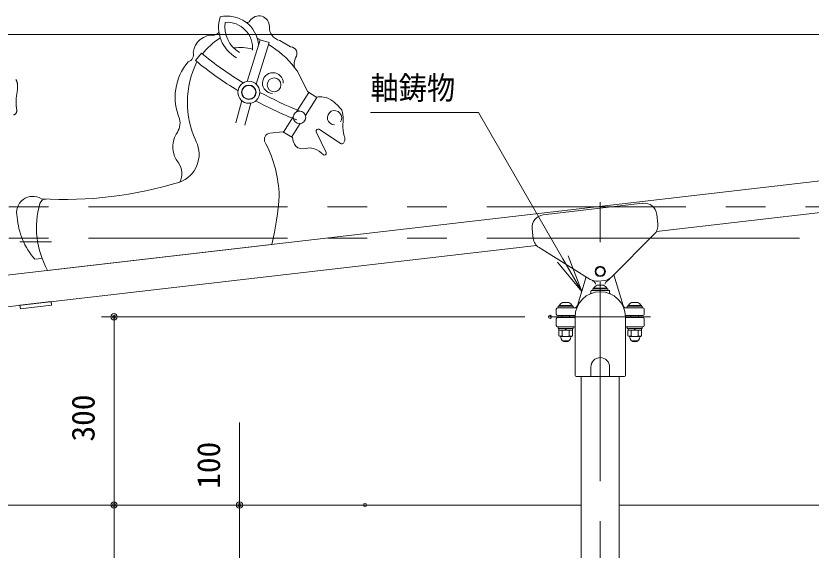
# Model space of a CAD drawing. Units: millimetres at full size, sheet at 1:10; details may follow other scales. Extents: x 5 to 8405, y -12 to 5952.
# Drawn here: x 1856 to 3123, y 2140 to 2991 of the extents above; entities that cross this region are included whole.
import ezdxf
from ezdxf.enums import TextEntityAlignment as Align

# ---------------------------------------------------------------- set-up
doc = ezdxf.new("R2010")
doc.units = ezdxf.units.MM
doc.header["$LTSCALE"] = 10
doc.header["$PDMODE"] = 32
doc.header["$PDSIZE"] = 5
doc.linetypes.add('USER2', pattern=[50.8, 31.75, -6.35, 6.35, -6.35])
doc.linetypes.add('USER3', pattern=[63.5, 31.75, -6.35, 6.35, -6.35, 6.35, -6.35])
doc.layers.add('LY_5', color=7, linetype='Continuous', lineweight=0)
doc.layers.add('LY_6', color=7, linetype='Continuous', lineweight=0)
doc.styles.add('ＭＳ ゴシック', font='')
doc.styles.get('ＭＳ ゴシック').set_extended_font_data('MS Gothic')

# ---------------------------------------------------------------- blocks, each defined once
blk = doc.blocks.new('-014-_DOTBLANK')
at = {"color": 7, "linetype": 'Continuous', "lineweight": 0}
blk.add_line((-0.5, 0), (-1, 0), dxfattribs=at)
blk.add_circle((0, 0), 0.5, dxfattribs=at)
blk = doc.blocks.new('-003-_U3')
at = {"color": 7, "linetype": 'Continuous', "lineweight": 0}
for p, q in [((-1, 0.1667), (0, 0)), ((0, 0), (-1, 0)), ((-1, -0.1667), (0, 0))]:
    blk.add_line(p, q, dxfattribs=at)

msp = doc.modelspace()

# ---------------------------------------------------------------- linework, layer by layer
at = {"layer": 'LY_5'}
for p, q in [((2224.42, 2886.78), (2245.03, 2953.1)), ((2238.74, 2882.33), (2259.35, 2948.65)), ((2245.03, 2953.1), (2259.35, 2948.65)), ((2276.29, 2952.1), (2293.44, 2941.83)), ((2151.26, 2931.54), (2141.78, 2919.92)), ((2320.26, 2870.58), (2304.16, 2902.88)), ((2322.53, 2869.19), (2302.79, 2838.19)), ((2335.45, 2861.26), (2320.26, 2870.58)), ((1333.78, 2519.49), (4216.55, 2853.04)), ((2215.5, 2856.17), (2205.86, 2820.73)), ((2229.98, 2852.23), (2220.33, 2816.79)), ((2335.32, 2861.34), (2317.07, 2832.69)), ((2297.64, 2830.1), (2282.3, 2806.02)), ((2308.66, 2819.49), (2294.96, 2797.97)), ((2281.03, 2806.66), (2260.5, 2804.28)), ((2296.22, 2797.33), (2281.03, 2806.66)), ((2350.02, 2773.41), (2334.3, 2806.62)), ((2372.76, 2787.67), (2338.68, 2810.4)), ((2876.53, 2647.66), (4222.29, 2803.37)), ((2296.22, 2797.33), (2297.36, 2791.79)), ((2297.36, 2791.79), (2299.58, 2786.59)), ((2299.58, 2786.59), (2301.97, 2783.45)), ((2301.97, 2783.45), (2305.16, 2781.13)), ((2305.16, 2781.13), (2311.14, 2779.34)), ((2311.14, 2779.34), (2317.36, 2779.91)), ((2317.36, 2779.91), (2324.52, 2780.77)), ((2324.52, 2780.77), (2331.57, 2779.28)), ((2331.57, 2779.28), (2335.27, 2777.59)), ((2335.27, 2777.59), (2338.74, 2775.49)), ((2338.74, 2775.49), (2342.33, 2772.75)), ((2342.33, 2772.75), (2345.61, 2769.65)), ((2696.04, 2674.09), (2854.98, 2692.48)), ((2878.91, 2659.66), (2877.14, 2674.91)), ((2680.23, 2636.67), (2678.47, 2651.92)), ((2873.21, 2643.24), (2805.57, 2575.37)), ((1339.52, 2469.82), (2685.29, 2625.53)), ((1905.96, 2585.69), (2263.57, 2627.07)), ((2689.53, 2621.99), (2770.87, 2571.36)), ((1885.57, 2603.44), (1897.15, 2604.78)), ((2750.58, 2529.49), (2764.54, 2575.3)), ((2823.42, 2529.49), (2808.53, 2578.34)), ((2782, 2562.04), (2792, 2562.04)), ((2783.74, 2568.47), (2793.71, 2569.62)), ((2772, 2549.77), (2772, 2552.74)), ((2801, 2553.74), (2773, 2553.74)), ((2775, 2553.74), (2775, 2556.24)), ((2775, 2556.24), (2799, 2556.24)), ((2775, 2553.74), (2799, 2553.74)), ((2776.5, 2557.24), (2797.5, 2557.24)), ((2776.5, 2557.24), (2776.5, 2556.24)), ((2776.5, 2556.24), (2797.5, 2556.24)), ((2797.5, 2557.24), (2797.5, 2556.24)), ((2799, 2556.24), (2799, 2553.74)), ((2802, 2549.77), (2802, 2552.74)), ((1911.71, 2536.02), (1862.04, 2530.28)), ((1912.4, 2530.06), (1911.71, 2536.02)), ((1862.04, 2530.28), (1862.73, 2524.32)), ((1862.73, 2524.32), (1912.4, 2530.06)), ((2717, 2515.94), (2717, 2523.94)), ((2719, 2525.94), (2749.69, 2525.94)), ((2720, 2525.94), (2720, 2528.44)), ((2720, 2528.44), (2744, 2528.44)), ((2720, 2525.94), (2744, 2525.94)), ((2721.5, 2529.44), (2742.5, 2529.44)), ((2721.5, 2529.44), (2721.5, 2528.44)), ((2721.5, 2528.44), (2742.5, 2528.44)), ((2727, 2534.24), (2737, 2534.24)), ((2742.5, 2529.44), (2742.5, 2528.44)), ((2744, 2528.44), (2744, 2525.94)), ((2855, 2525.94), (2824.31, 2525.94)), ((2830, 2525.94), (2830, 2528.44)), ((2830, 2528.44), (2854, 2528.44)), ((2830, 2525.94), (2854, 2525.94)), ((2831.5, 2529.44), (2852.5, 2529.44)), ((2831.5, 2529.44), (2831.5, 2528.44)), ((2831.5, 2528.44), (2852.5, 2528.44)), ((2837, 2534.24), (2847, 2534.24)), ((2852.5, 2529.44), (2852.5, 2528.44)), ((2854, 2528.44), (2854, 2525.94)), ((2857, 2515.94), (2857, 2523.94)), ((2747.05, 2513.94), (2719, 2513.94)), ((2747.02, 2510.69), (2719, 2510.69)), ((2726, 2513.94), (2726, 2510.69)), ((2738, 2513.94), (2738, 2510.69)), ((2747, 2418.19), (2747, 2511.69)), ((2855, 2513.94), (2826.95, 2513.94)), ((2855, 2510.69), (2826.98, 2510.69)), ((2827, 2418.19), (2827, 2511.69)), ((2836, 2513.94), (2836, 2510.69)), ((2848, 2513.94), (2848, 2510.69)), ((2717, 2497.69), (2717, 2508.69)), ((2857, 2497.69), (2857, 2508.69)), ((2747, 2495.69), (2719, 2495.69)), ((2720, 2493.19), (2720, 2495.69)), ((2720, 2495.69), (2744, 2495.69)), ((2720, 2493.19), (2744, 2493.19)), ((2721.03, 2490.19), (2721.03, 2481.33)), ((2721.03, 2490.19), (2742.97, 2490.19)), ((2721.25, 2493.19), (2721.25, 2490.19)), ((2721.25, 2493.19), (2742.75, 2493.19)), ((2721.25, 2490.19), (2742.75, 2490.19)), ((2726.52, 2490.19), (2726.52, 2481.33)), ((2731.83, 2490.19), (2731.03, 2493.19)), ((2732.97, 2490.19), (2732.17, 2493.19)), ((2737.48, 2490.19), (2737.48, 2481.33)), ((2742.75, 2493.19), (2742.75, 2490.19)), ((2742.97, 2490.19), (2742.97, 2481.33)), ((2744, 2495.69), (2744, 2493.19)), ((2855, 2495.69), (2827, 2495.69)), ((2830, 2493.19), (2830, 2495.69)), ((2830, 2495.69), (2854, 2495.69)), ((2830, 2493.19), (2854, 2493.19)), ((2830.99, 2490.19), (2830.99, 2481.33)), ((2830.99, 2490.19), (2852.93, 2490.19)), ((2831.25, 2493.19), (2831.25, 2490.19)), ((2831.25, 2493.19), (2852.75, 2493.19)), ((2831.25, 2490.19), (2852.75, 2490.19)), ((2836.48, 2490.19), (2836.48, 2481.33)), ((2841.83, 2490.19), (2841.03, 2493.19)), ((2842.97, 2490.19), (2842.17, 2493.19)), ((2847.45, 2490.19), (2847.45, 2481.33)), ((2852.75, 2493.19), (2852.75, 2490.19)), ((2852.93, 2490.19), (2852.93, 2481.33)), ((2854, 2495.69), (2854, 2493.19)), ((2721.03, 2481.33), (2723, 2480.19)), ((2723, 2480.19), (2741, 2480.19)), ((2724, 2479.69), (2724, 2480.19)), ((2736, 2473.44), (2728, 2473.44)), ((2740, 2479.69), (2740, 2480.19)), ((2742.97, 2481.33), (2741, 2480.19)), ((2830.99, 2481.33), (2832.96, 2480.19)), ((2832.96, 2480.19), (2850.96, 2480.19)), ((2833.96, 2479.69), (2833.96, 2480.19)), ((2846, 2473.44), (2838, 2473.44)), ((2849.96, 2479.69), (2849.96, 2480.19)), ((2852.93, 2481.33), (2850.96, 2480.19)), ((2772, 2416.69), (2772, 2431.69)), ((2802, 2416.69), (2802, 2431.69)), ((2748.5, 2416.69), (2825.5, 2416.69)), ((2756.75, 1911.69), (2756.75, 2416.69)), ((2817.25, 1911.69), (2817.25, 2416.69)), ((1155, 2211.69), (2756.75, 2211.69)), ((2817.25, 2211.69), (4544, 2211.69))]:
    msp.add_line(p, q, dxfattribs=at)
at = {"layer": 'LY_5', "linetype": 'USER2'}
for p, q in [((2787, 1741.69), (2787, 2706.94)), ((2707, 2511.69), (2867, 2511.69))]:
    msp.add_line(p, q, dxfattribs=at)
at = {"layer": 'LY_5', "linetype": 'USER3'}
for p, q in [((1336, 2686.94), (4238, 2686.94)), ((1336, 2636.94), (2787, 2636.94)), ((2787, 2636.94), (4238, 2636.94)), ((1862, 2630.94), (1912, 2630.94))]:
    msp.add_line(p, q, dxfattribs=at)
at = {"layer": 'LY_5'}
for centre, radius in [((2267.09, 2881.27), 10.99), ((2226.89, 2869.46), 17.5), ((2226.89, 2869.46), 11.5), ((2226.89, 2869.46), 11), ((2307.62, 2829.43), 10), ((2787, 2583.94), 8.2), ((2787, 2583.94), 8), ((2787, 2583.94), 7)]:
    msp.add_circle(centre, radius, dxfattribs=at)
for centre, radius, start, end in [((2235.48, 2973.51), 56.82, 163.42735, 239.88768), ((2192, 2940.2), 50.72, 5.38873, 102.50389), ((2235.48, 2973.51), 46.82, 171.01068, 239.88768), ((2192, 2940.2), 40.72, 354.46453, 93.89609), ((2224.28, 2985.62), 5, 234.60089, 328.91465), ((2242.85, 2974.42), 16.68, 358.51843, 148.91465), ((2280.69, 2972.83), 21.2, 176.86979, 258.03121), ((2169.26, 2929.43), 31.31, 85.12703, 173.4017), ((2242.64, 2859.62), 114.3, 122.91288, 141.80936), ((2170.25, 2970.86), 10.37, 279.29737, 329.76842), ((2210.13, 2874.55), 86.25, 109.41901, 110.06898), ((2191.08, 2845.84), 120.06, 63.29938, 65.8723), ((2190.05, 2826.52), 137.01, 37.04284, 60.11385), ((2292.53, 2930.78), 11.09, 323.77186, 85.2722), ((2126.45, 2929.52), 12.22, 287.2881, 16.66297), ((2525.64, 3390.58), 592.35, 230.80048, 238.6975), ((2212.46, 2854.44), 86.25, 76.44284, 96.53763), ((2196, 2861.6), 86.66, 139.52489, 203.47997), ((2276.03, 2853.07), 147.05, 153.78505, 205.08213), ((2525.64, 3390.58), 607.35, 230.80048, 238.64043), ((2323.68, 2913.47), 24.68, 154.15405, 190.29944), ((2172.62, 2806.54), 163.05, 36.2174, 38.95638), ((2265.15, 2884.02), 16.58, 0.21924, 268.53044), ((2525.64, 3390.58), 592.35, 241.65346, 248.52239), ((2525.64, 3390.58), 607.35, 241.71053, 248.52239), ((2339.45, 2817.2), 44.97, 81.91305, 96.40682), ((2341.31, 2830.3), 31.73, 51.93632, 81.91305), ((2310.31, 2790.71), 82.02, 40.23559, 51.93632), ((2363.45, 2828.84), 11.45, 324.46674, 268.97684), ((2361.72, 2834.21), 14.68, 12.35046, 40.23559), ((2087.42, 2820.9), 29.74, 322.53758, 11.98914), ((2326.1, 2826.41), 51.13, 355.50643, 12.35046), ((2451.53, 2816.55), 74.68, 175.50643, 189.42874), ((2147.35, 2782.54), 41.59, 150.84171, 217.78311), ((2261.65, 2794.35), 10, 96.6, 209.81591), ((2337.01, 2807.91), 3, 56.2987, 205.32352), ((2423.12, 2811.83), 45.88, 189.42874, 196.40369), ((2100.78, 2770.32), 46.76, 289.82144, 25.87944), ((2176.41, 2745.5), 88.24, 28.19406, 29.81591), ((2373.14, 2793.85), 6.89, 289.16916, 7.24492), ((2353.56, 2791.36), 26.63, 7.24492, 16.40369), ((2075.91, 2697.74), 199.46, 2.11361, 26.64512), ((2374.42, 2790.17), 3, 236.2987, 289.16916), ((2347.31, 2772.13), 3, 235.54288, 25.32352), ((2090.5, 2739.94), 29.46, 332.49846, 35.52293), ((1932.68, 3323.68), 625.03, 266.6528, 287.11607), ((1882.54, 2677.72), 25.89, 58.19126, 195.92389), ((1792, 2737.4), 484.31, 346.83183, 356.17538), ((2028.48, 2653.79), 140.18, 164.15233, 209.06482), ((1903.26, 2689.34), 10, 87.34404, 164.15233), ((2857.27, 2672.61), 20, 6.6, 96.6), ((1971.26, 2678.46), 113.89, 183.95286, 221.20126), ((2698.34, 2654.22), 20, 96.6, 186.6), ((2859.04, 2657.36), 20, 315.10065, 6.6), ((2700.1, 2638.97), 20, 186.6, 238.09935), ((2791.41, 2589.49), 20, 276.6, 315.10065), ((2781.44, 2588.34), 20, 238.09935, 276.6), ((2786.96, 2583.94), 19, 229.20533, 238.71476), ((2787, 2550.76), 12.34, 113.90552, 148.31866), ((2774.5, 2563.43), 5, 0, 58.71476), ((2787, 2550.76), 12.34, 31.68134, 66.09448), ((2799.5, 2563.48), 5, 121.49121, 180), ((2786.96, 2583.94), 19, 301.49121, 323.71587), ((2787, 2511.69), 40, 0, 180), ((2770.5, 2549.77), 1.5, 293.73074, 0), ((2773, 2552.74), 1, 90, 180), ((2801, 2552.74), 1, 0, 90), ((2803.5, 2549.77), 1.5, 180, 246.26926), ((2719, 2523.94), 2, 90, 180), ((2732, 2522.96), 12.34, 113.90552, 148.31866), ((2732, 2522.96), 12.34, 31.68134, 66.09448), ((2745.8, 2530.94), 5, 270, 343.05254), ((2828.2, 2530.94), 5, 196.94746, 270), ((2842, 2522.96), 12.34, 113.90552, 148.31866), ((2842, 2522.96), 12.34, 31.68134, 66.09448), ((2855, 2523.94), 2, 0, 90), ((2719, 2515.94), 2, 180, 270), ((2719, 2508.69), 2, 90, 180), ((2855, 2515.94), 2, 270, 0), ((2855, 2508.69), 2, 0, 90), ((2719, 2497.69), 2, 180, 270), ((2855, 2497.69), 2, 270, 0), ((2723.77, 2486.08), 5.49, 240.00001, 299.99999), ((2732, 2479.69), 8, 180, 0), ((2732, 2493.99), 13.8, 246.57346, 293.42654), ((2740.23, 2486.08), 5.49, 240.00001, 299.99999), ((2833.74, 2486.08), 5.49, 240.00001, 299.99999), ((2841.96, 2479.69), 8, 180, 0), ((2841.96, 2493.99), 13.8, 246.57346, 293.42654), ((2850.19, 2486.08), 5.49, 240.00001, 299.99999), ((2787, 2431.69), 15, 0, 180), ((2748.5, 2418.19), 1.5, 180, 270), ((2825.5, 2418.19), 1.5, 270, 0)]:
    msp.add_arc(centre, radius, start, end, dxfattribs=at)
at = {"layer": 'LY_5', "linetype": 'USER3'}
for centre, radius, start, end in [((1843.3, 2881.43), 14.68, 5.75046, 33.63559), ((1807.03, 2877.78), 51.13, 348.90643, 5.75046), ((1930.49, 2853.57), 74.68, 168.90643, 182.82874), ((1850.01, 2840.02), 6.89, 282.56916, 0.64492), ((1901.72, 2852.15), 45.88, 182.82874, 189.80369), ((1830.27, 2839.8), 26.63, 0.64492, 9.80369)]:
    msp.add_arc(centre, radius, start, end, dxfattribs=at)
at = {"layer": 'LY_6'}
for p, q in [((4129.68, 2961.57), (535, 2961.57)), ((2420.78, 2836.94), (2592.78, 2836.94)), ((2592.78, 2836.94), (2572.78, 2836.94)), ((2727.39, 2603.8), (2592.78, 2836.94)), ((2667, 2511.69), (1992, 2511.69)), ((2012, 2211.69), (2012, 2511.69)), ((2212, 2211.69), (2212, 2343.41)), ((2372, 2211.69), (1992, 2211.69)), ((2372, 2211.69), (1992, 2211.69)), ((2012, 1761.69), (2012, 2211.69)), ((2372, 2211.69), (2192, 2211.69)), ((2212, 2111.69), (2212, 2211.69))]:
    msp.add_line(p, q, dxfattribs=at)
for p in [(2012, 2511.69), (2707, 2511.69), (2012, 2211.69), (2212, 2211.69), (2412, 2211.69), (2412, 2211.69), (2412, 2211.69)]:
    msp.add_point(p, dxfattribs=at)

# ---------------------------------------------------------------- block references
for name, p, xscale, yscale, rotation in [('-003-_U3', (2757.39, 2551.84), 60, 60, 300), ('-014-_DOTBLANK', (2012, 2511.69), 10, 10, 90), ('-014-_DOTBLANK', (2012, 2211.69), 10, 10, 270), ('-014-_DOTBLANK', (2012, 2211.69), 10, 10, 90), ('-014-_DOTBLANK', (2212, 2211.69), 10, 10, 90)]:
    msp.add_blockref(name, p, dxfattribs=dict(at, xscale=xscale, yscale=yscale, rotation=rotation))

# ---------------------------------------------------------------- texts
at = {"layer": 'LY_6', "style": 'ＭＳ ゴシック', "width": 0.9}
msp.add_text('軸鋳物', height=36.66, dxfattribs=at).set_placement((2420.78, 2846.94), align=Align.BOTTOM_LEFT)
at = {"layer": 'LY_6', "style": 'ＭＳ ゴシック'}
for s, p in [('300', (1992, 2312.96)), ('100', (2192, 2237.72))]:
    msp.add_text(s, height=36.66, rotation=90, dxfattribs=at).set_placement(p, align=Align.BOTTOM_LEFT)

doc.saveas('drawing.dxf')
